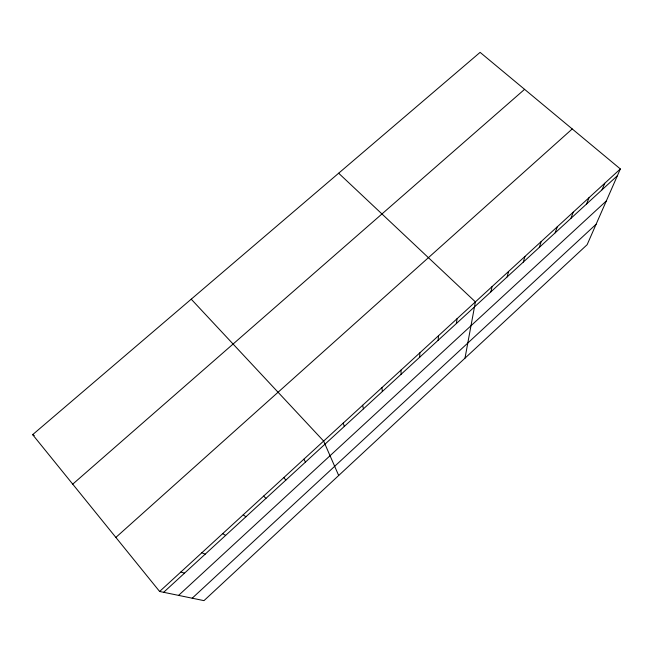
<?xml version="1.0" encoding="UTF-8"?>
<svg xmlns="http://www.w3.org/2000/svg" width="653" height="653" viewBox="0 0 653 653"><rect width="100%" height="100%" fill="white"/><g stroke="black" fill="none" stroke-linecap="round" stroke-linejoin="round"><path stroke-width="0.98" d="M419.716 357.199L419.83 352.849M438.139 340.286L438.53 335.699M456.382 323.537L457.051 318.713M464.993 358.171L475.4 301.89L338.662 173.216M490.876 291.867L492.052 286.618M507.152 276.921L508.565 271.468M523.29 262.098L524.939 256.458M539.305 247.405L541.174 241.569M555.172 232.827L557.27 226.803M570.918 218.371L573.236 212.16M586.533 204.038L589.071 197.639M602.025 189.811L604.776 183.24M620.35 168.956L587.137 244.695L203.981 600.638L159.626 591.471L32.65 434.661L480.11 52.362L620.35 168.956L159.626 591.471M192.202 598.205L596.083 224.289M178.587 595.389L606.31 200.969M163.658 592.304L617.387 175.706M115.859 537.419L572.232 128.951M72.728 484.151L524.588 89.339M180.848 572.012L184.521 573.146M201.859 552.74L205.181 554.177M32.65 434.661L34.266 435.551M222.657 533.664L225.636 535.395M243.251 514.784L245.895 516.792M263.641 496.084L265.951 498.378M191.223 299.18L323.635 441.069L338.687 475.498M283.835 477.563L285.826 480.135M303.833 459.222L305.498 462.063M343.241 423.079L344.294 426.45M362.668 405.268L363.419 408.892M381.907 387.629L382.364 391.498M400.958 370.153L401.13 374.267"/></g></svg>
